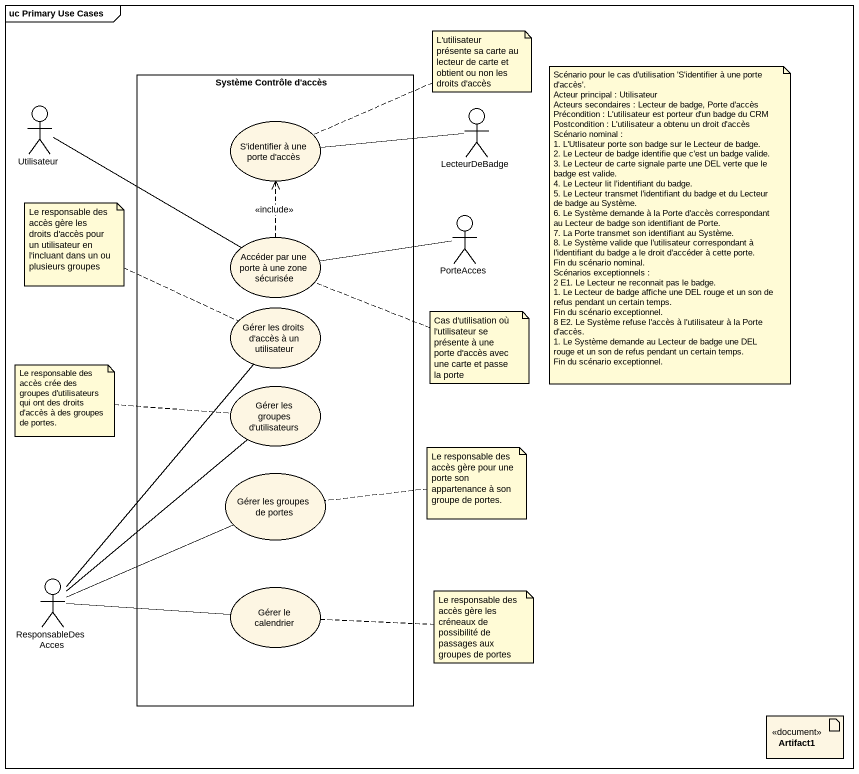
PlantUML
@startuml
mainframe uc Primary Use Cases
rectangle "Système Contrôle d'accès" as Système_Contrôle_d_accès {
  usecase "S'identifier à une porte d'accès" as S_identifier_à_une_porte_d
  usecase "Accéder par une porte à une zone sécurisée" as Accéder_par_une_porte_à_une
  usecase "Gérer les droits d'accès à un utilisateur" as Gérer_les_droits_d_accès_à
  usecase "Gérer les groupes d'utilisateurs" as Gérer_les_groupes_d
  usecase "Gérer les groupes de portes" as Gérer_les_groupes_de_portes
  usecase "Gérer le calendrier" as Gérer_le_calendrier
}
actor Utilisateur
actor LecteurDeBadge
actor PorteAcces
actor ResponsableDesAcces
artifact Artifact1 <<document>>
Utilisateur -right- Accéder_par_une_porte_à_une
S_identifier_à_une_porte_d -right- LecteurDeBadge
Accéder_par_une_porte_à_une .up.> S_identifier_à_une_porte_d : <<include>>
Accéder_par_une_porte_à_une -right- PorteAcces
ResponsableDesAcces -up- Gérer_les_droits_d_accès_à
ResponsableDesAcces -up- Gérer_les_groupes_d
ResponsableDesAcces -right- Gérer_les_groupes_de_portes
ResponsableDesAcces -right- Gérer_le_calendrier
note right of S_identifier_à_une_porte_d : L'utilisateur présente sa carte au lecteur de carte et obtient ou non les droits d'accès
note as N2
  Scénario pour le cas d'utilisation 'S'identifier à une porte d'accès'.
  Acteur principal : Utilisateur
  Acteurs secondaires : Lecteur de badge, Porte d'accès
  Précondition : L'utilisateur est porteur d'un badge du CRM
  Postcondition : L'utilisateur a obtenu un droit d'accès
  Scénario nominal :
  1. L'Utlisateur porte son badge sur le Lecteur de badge.
  2. Le Lecteur de badge identifie que c'est un badge valide.
  3. Le Lecteur de carte signale parte une DEL verte que le badge est valide.
  4. Le Lecteur lit l'identifiant du badge.
  5. Le Lecteur transmet l'identifiant du badge et du Lecteur de badge au Système.
  6. Le Système demande à la Porte d'accès correspondant au Lecteur de badge son identifiant de Porte.
  7. La Porte transmet son identifiant au Système.
  8. Le Système valide que l'utilisateur correspondant à l'identifiant du badge a le droit d'accéder à cette porte.
  Fin du scénario nominal.
  Scénarios exceptionnels :
  2 E1. Le Lecteur ne reconnait pas le badge.
  1. Le Lecteur de badge affiche une DEL rouge et un son de refus pendant un certain temps.
  Fin du scénario exceptionnel.
  8 E2. Le Système refuse l'accès à l'utilisateur à la Porte d'accès.
  1. Le Système demande au Lecteur de badge une DEL rouge et un son de refus pendant un certain temps.
  Fin du scénario exceptionnel.
end note
note left of Gérer_les_droits_d_accès_à : Le responsable des accès gère les droits d'accès pour un utilisateur en l'incluant dans un ou plusieurs groupes
note right of Accéder_par_une_porte_à_une : Cas d'utilisation où l'utilisateur se présente à une porte d'accès avec une carte et passe la porte
note left of Gérer_les_groupes_d : Le responsable des accès crée des groupes d'utilisateurs qui ont des droits d'accès à des groupes de portes.
note right of Gérer_les_groupes_de_portes : Le responsable des accès gère pour une porte son appartenance à son groupe de portes.
note right of Gérer_le_calendrier : Le responsable des accès gère les créneaux de possibilité de passages aux groupes de portes
@enduml
